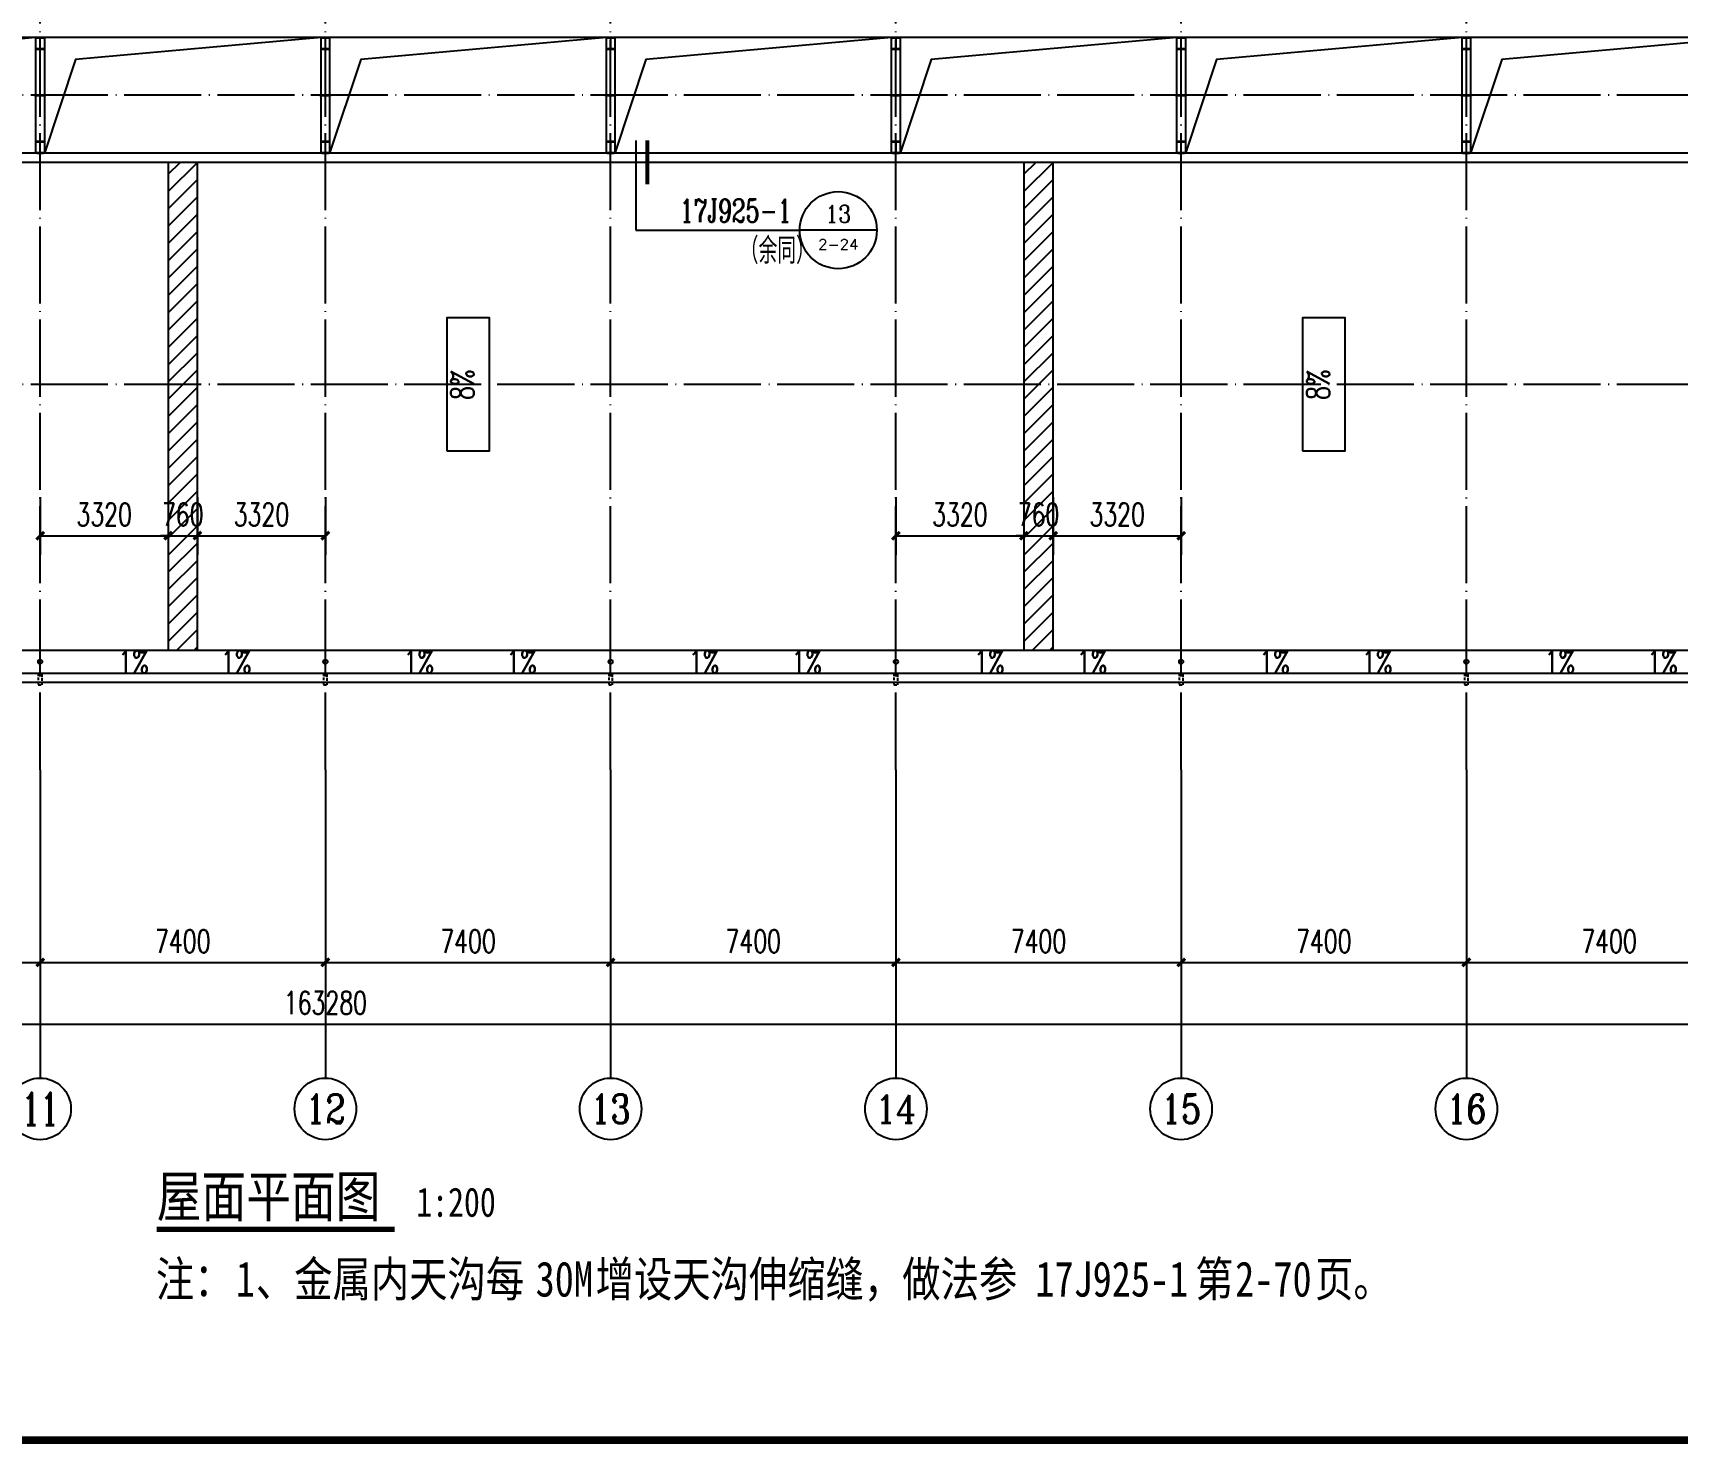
# Model space of a CAD drawing. Extents: x 13276711 to 13543385, y -848943 to -68012.
# Drawn here: x 13420196 to 13462851, y -564743 to -528123 of the extents above; entities that cross this region are included whole.
import ezdxf
from ezdxf.enums import TextEntityAlignment as Align

# ---------------------------------------------------------------- set-up
doc = ezdxf.new("R2010")
doc.units = 0
doc.header["$LTSCALE"] = 1000
doc.header["$MEASUREMENT"] = 0
doc.linetypes.add('DASH', pattern=[0.35, 0.25, -0.1])
doc.linetypes.add('DOTE', pattern=[2.42, 2, -0.2, 0.02, -0.2])
for name, color, linetype in [('AXIS', 3, 'Continuous'), ('AXIS_TEXT', 7, 'Continuous'), ('COLUMN', 2, 'Continuous'), ('DIM_IDEN', 3, 'Continuous'), ('DIM_SYMB', 3, 'Continuous'), ('DOTE', 1, 'DOTE'), ('PUB_DIM', 3, 'Continuous'), ('PUB_TEXT', 7, 'Continuous'), ('TK', 4, 'Continuous'), ('WALL-PARAPET', 6, 'Continuous'), ('采光带', 4, 'Continuous'), ('雨水管', 4, 'Continuous')]:
    doc.layers.add(name, color=color, linetype=linetype)
doc.styles.add('-宋体', font='', dxfattribs={"width": 0.8})
doc.styles.add('_TCH_AXIS', font='COMPLEX', dxfattribs={"bigfont": 'GBCBIG'})
doc.styles.add('_TCH_DIM', font='SIMPLEX', dxfattribs={"bigfont": 'GBCBIG'})
doc.styles.add('_TCH_DIM_T3', font='SIMPLEX', dxfattribs={"width": 0.705882, "bigfont": 'GBCBIG'})
doc.styles.add('_TCH_LABEL', font='COMPLEX', dxfattribs={"bigfont": 'GBCBIG'})
doc.styles.add('COMPLEX', font='COMPLEX')
doc.styles.add('YAYA', font='', dxfattribs={"width": 0.8, "height": 1})
doc.styles.get('-宋体').set_extended_font_data('SimSun')
doc.styles.get('YAYA').set_extended_font_data('SimSun')
doc.dimstyles.new('_TCH_ARCH&&200', dxfattribs={"dimtxt": 595, "dimasz": 200, "dimexe": 500, "dimexo": 600, "dimgap": 252.5, "dimtad": 1, "dimdec": 0, "dimzin": 0, "dimdsep": 46, "dimtxsty": '_TCH_DIM_T3', "dimblk": 'ARCHTICK', "dimcen": 0.09, "dimclrt": 7, "dimazin": 2, "dimtfac": 1, "dimtdec": 0, "dimtix": 1, "dimtmove": 2, "dimatfit": 3, "dimfxl": 0, "dimtolj": 1, "dimtzin": 0, "dimarcsym": 0})

# ---------------------------------------------------------------- blocks, each defined once
blk = doc.blocks.new('A$C0FCD69EC')
at = {"layer": 'COLUMN'}
blk.add_hatch(color=256, dxfattribs=at).paths.add_polyline_path([(300, 180), (294, 180), (294, 94), (6, 94), (6, 180), (0, 180), (0, 0), (6, 0), (6, 86), (294, 86), (294, 0), (300, 0)])
blk.add_lwpolyline([(300, 0), (294, 0), (294, 86), (6, 86), (6, 0), (0, 0), (0, 180), (6, 180), (6, 94), (294, 94), (294, 180), (300, 180)], close=True, dxfattribs=at)
blk = doc.blocks.new('A$C22C4548D')
blk.add_line((0, 10), (300, 10))
blk.add_lwpolyline([(30, 20), (270, 20), (270, 0), (30, 0)], close=True)
blk = doc.blocks.new('GeYuanFrame_38556713', base_point=(20.09, 4.53))
at = {"layer": 'TK', "const_width": 1}
blk.add_lwpolyline([(45.09, 588.53), (1061.09, 588.53), (1061.09, 14.53), (45.09, 14.53)], close=True, dxfattribs=at)
blk = doc.blocks.new('_AXISO')
blk.add_circle((0, 0), 0.5)
at = {"layer": 'AXIS_TEXT', "style": 'COMPLEX', "width": 1.041667}
blk.add_attdef('A', text='', height=0.56, dxfattribs=at).set_placement((-0.25, -0.28), (0.25, -0.28), align=Align.FIT)
blk = doc.blocks.new('_ArchTick')
at = {"color": 0, "linetype": 'ByBlock', "const_width": 0.4}
blk.add_lwpolyline([(-0.5, -0.5), (0.5, 0.5)], dxfattribs=at)
blk = doc.blocks.new('*D244')
at = {"layer": 'AXIS', "color": 0, "lineweight": -2}
for p, q in [((13346145, -547843), (13346145, -554343)), ((13509425, -547843), (13509425, -554343)), ((13346145, -553843), (13509425, -553843))]:
    blk.add_line(p, q, dxfattribs=at)
at = {"layer": 'Defpoints', "color": 0}
for p in [(13346145, -547243), (13509425, -547243), (13509425, -553843)]:
    blk.add_point(p, dxfattribs=at)
at = {"layer": 'AXIS', "color": 0, "lineweight": -2, "xscale": 200, "yscale": 200, "zscale": 200, "rotation": 180}
blk.add_blockref('_ArchTick', (13346145, -553843), dxfattribs=at)
at = {"layer": 'AXIS', "color": 0, "lineweight": -2, "xscale": 200, "yscale": 200, "zscale": 200}
blk.add_blockref('_ArchTick', (13509425, -553843), dxfattribs=at)
at = {"layer": 'AXIS', "color": 7, "insert": (13427785, -553293), "char_height": 595, "attachment_point": 5, "style": '_TCH_DIM_T3'}
blk.add_mtext('\\A1;163280', dxfattribs=at)
blk = doc.blocks.new('*D255')
at = {"layer": 'AXIS', "color": 0, "lineweight": -2}
for p, q in [((13412985, -547843), (13412985, -552743)), ((13420385, -547843), (13420385, -552743)), ((13412985, -552243), (13420385, -552243))]:
    blk.add_line(p, q, dxfattribs=at)
at = {"layer": 'Defpoints', "color": 0}
for p in [(13412985, -547243), (13420385, -547243), (13420385, -552243)]:
    blk.add_point(p, dxfattribs=at)
at = {"layer": 'AXIS', "color": 0, "lineweight": -2, "xscale": 200, "yscale": 200, "zscale": 200, "rotation": 180}
blk.add_blockref('_ArchTick', (13412985, -552243), dxfattribs=at)
at = {"layer": 'AXIS', "color": 0, "lineweight": -2, "xscale": 200, "yscale": 200, "zscale": 200}
blk.add_blockref('_ArchTick', (13420385, -552243), dxfattribs=at)
at = {"layer": 'AXIS', "color": 7, "insert": (13416685, -551693), "char_height": 595, "attachment_point": 5, "style": '_TCH_DIM_T3'}
blk.add_mtext('\\A1;7400', dxfattribs=at)
blk = doc.blocks.new('*D256')
at = {"layer": 'AXIS', "color": 0, "lineweight": -2}
for p, q in [((13420385, -547843), (13420385, -552743)), ((13427785, -547843), (13427785, -552743)), ((13420385, -552243), (13427785, -552243))]:
    blk.add_line(p, q, dxfattribs=at)
at = {"layer": 'Defpoints', "color": 0}
for p in [(13420385, -547243), (13427785, -547243), (13427785, -552243)]:
    blk.add_point(p, dxfattribs=at)
at = {"layer": 'AXIS', "color": 0, "lineweight": -2, "xscale": 200, "yscale": 200, "zscale": 200, "rotation": 180}
blk.add_blockref('_ArchTick', (13420385, -552243), dxfattribs=at)
at = {"layer": 'AXIS', "color": 0, "lineweight": -2, "xscale": 200, "yscale": 200, "zscale": 200}
blk.add_blockref('_ArchTick', (13427785, -552243), dxfattribs=at)
at = {"layer": 'AXIS', "color": 7, "insert": (13424085, -551693), "char_height": 595, "attachment_point": 5, "style": '_TCH_DIM_T3'}
blk.add_mtext('\\A1;7400', dxfattribs=at)
blk = doc.blocks.new('*D257')
at = {"layer": 'AXIS', "color": 0, "lineweight": -2}
for p, q in [((13427785, -547843), (13427785, -552743)), ((13435185, -547843), (13435185, -552743)), ((13427785, -552243), (13435185, -552243))]:
    blk.add_line(p, q, dxfattribs=at)
at = {"layer": 'Defpoints', "color": 0}
for p in [(13427785, -547243), (13435185, -547243), (13435185, -552243)]:
    blk.add_point(p, dxfattribs=at)
at = {"layer": 'AXIS', "color": 0, "lineweight": -2, "xscale": 200, "yscale": 200, "zscale": 200, "rotation": 180}
blk.add_blockref('_ArchTick', (13427785, -552243), dxfattribs=at)
at = {"layer": 'AXIS', "color": 0, "lineweight": -2, "xscale": 200, "yscale": 200, "zscale": 200}
blk.add_blockref('_ArchTick', (13435185, -552243), dxfattribs=at)
at = {"layer": 'AXIS', "color": 7, "insert": (13431485, -551693), "char_height": 595, "attachment_point": 5, "style": '_TCH_DIM_T3'}
blk.add_mtext('\\A1;7400', dxfattribs=at)
blk = doc.blocks.new('*D258')
at = {"layer": 'AXIS', "color": 0, "lineweight": -2}
for p, q in [((13435185, -547843), (13435185, -552743)), ((13442585, -547843), (13442585, -552743)), ((13435185, -552243), (13442585, -552243))]:
    blk.add_line(p, q, dxfattribs=at)
at = {"layer": 'Defpoints', "color": 0}
for p in [(13435185, -547243), (13442585, -547243), (13442585, -552243)]:
    blk.add_point(p, dxfattribs=at)
at = {"layer": 'AXIS', "color": 0, "lineweight": -2, "xscale": 200, "yscale": 200, "zscale": 200, "rotation": 180}
blk.add_blockref('_ArchTick', (13435185, -552243), dxfattribs=at)
at = {"layer": 'AXIS', "color": 0, "lineweight": -2, "xscale": 200, "yscale": 200, "zscale": 200}
blk.add_blockref('_ArchTick', (13442585, -552243), dxfattribs=at)
at = {"layer": 'AXIS', "color": 7, "insert": (13438885, -551693), "char_height": 595, "attachment_point": 5, "style": '_TCH_DIM_T3'}
blk.add_mtext('\\A1;7400', dxfattribs=at)
blk = doc.blocks.new('*D259')
at = {"layer": 'AXIS', "color": 0, "lineweight": -2}
for p, q in [((13442585, -547843), (13442585, -552743)), ((13449985, -547843), (13449985, -552743)), ((13442585, -552243), (13449985, -552243))]:
    blk.add_line(p, q, dxfattribs=at)
at = {"layer": 'Defpoints', "color": 0}
for p in [(13442585, -547243), (13449985, -547243), (13449985, -552243)]:
    blk.add_point(p, dxfattribs=at)
at = {"layer": 'AXIS', "color": 0, "lineweight": -2, "xscale": 200, "yscale": 200, "zscale": 200, "rotation": 180}
blk.add_blockref('_ArchTick', (13442585, -552243), dxfattribs=at)
at = {"layer": 'AXIS', "color": 0, "lineweight": -2, "xscale": 200, "yscale": 200, "zscale": 200}
blk.add_blockref('_ArchTick', (13449985, -552243), dxfattribs=at)
at = {"layer": 'AXIS', "color": 7, "insert": (13446285, -551693), "char_height": 595, "attachment_point": 5, "style": '_TCH_DIM_T3'}
blk.add_mtext('\\A1;7400', dxfattribs=at)
blk = doc.blocks.new('*D260')
at = {"layer": 'AXIS', "color": 0, "lineweight": -2}
for p, q in [((13449985, -547843), (13449985, -552743)), ((13457385, -547843), (13457385, -552743)), ((13449985, -552243), (13457385, -552243))]:
    blk.add_line(p, q, dxfattribs=at)
at = {"layer": 'Defpoints', "color": 0}
for p in [(13449985, -547243), (13457385, -547243), (13457385, -552243)]:
    blk.add_point(p, dxfattribs=at)
at = {"layer": 'AXIS', "color": 0, "lineweight": -2, "xscale": 200, "yscale": 200, "zscale": 200, "rotation": 180}
blk.add_blockref('_ArchTick', (13449985, -552243), dxfattribs=at)
at = {"layer": 'AXIS', "color": 0, "lineweight": -2, "xscale": 200, "yscale": 200, "zscale": 200}
blk.add_blockref('_ArchTick', (13457385, -552243), dxfattribs=at)
at = {"layer": 'AXIS', "color": 7, "insert": (13453685, -551693), "char_height": 595, "attachment_point": 5, "style": '_TCH_DIM_T3'}
blk.add_mtext('\\A1;7400', dxfattribs=at)
blk = doc.blocks.new('*D261')
at = {"layer": 'AXIS', "color": 0, "lineweight": -2}
for p, q in [((13457385, -547843), (13457385, -552743)), ((13464785, -547843), (13464785, -552743)), ((13457385, -552243), (13464785, -552243))]:
    blk.add_line(p, q, dxfattribs=at)
at = {"layer": 'Defpoints', "color": 0}
for p in [(13457385, -547243), (13464785, -547243), (13464785, -552243)]:
    blk.add_point(p, dxfattribs=at)
at = {"layer": 'AXIS', "color": 0, "lineweight": -2, "xscale": 200, "yscale": 200, "zscale": 200, "rotation": 180}
blk.add_blockref('_ArchTick', (13457385, -552243), dxfattribs=at)
at = {"layer": 'AXIS', "color": 0, "lineweight": -2, "xscale": 200, "yscale": 200, "zscale": 200}
blk.add_blockref('_ArchTick', (13464785, -552243), dxfattribs=at)
at = {"layer": 'AXIS', "color": 7, "insert": (13461085, -551693), "char_height": 595, "attachment_point": 5, "style": '_TCH_DIM_T3'}
blk.add_mtext('\\A1;7400', dxfattribs=at)
blk = doc.blocks.new('*D743')
at = {"layer": 'Defpoints', "color": 0}
for p in [(13420385, -539571), (13423705, -539571), (13423705, -541171)]:
    blk.add_point(p, dxfattribs=at)
at = {"layer": 'PUB_DIM', "color": 0, "lineweight": -2}
for p, q in [((13420385, -540171), (13420385, -541671)), ((13423705, -540171), (13423705, -541671)), ((13420385, -541171), (13423705, -541171))]:
    blk.add_line(p, q, dxfattribs=at)
at = {"layer": 'PUB_DIM', "color": 0, "lineweight": -2, "xscale": 200, "yscale": 200, "zscale": 200, "rotation": 180}
blk.add_blockref('_ArchTick', (13420385, -541171), dxfattribs=at)
at = {"layer": 'PUB_DIM', "color": 0, "lineweight": -2, "xscale": 200, "yscale": 200, "zscale": 200}
blk.add_blockref('_ArchTick', (13423705, -541171), dxfattribs=at)
at = {"layer": 'PUB_DIM', "color": 7, "insert": (13422045, -540621), "char_height": 595, "attachment_point": 5, "style": '_TCH_DIM_T3'}
blk.add_mtext('\\A1;3320', dxfattribs=at)
blk = doc.blocks.new('*D744')
at = {"layer": 'Defpoints', "color": 0}
for p in [(13423705, -539571), (13424465, -539571), (13424465, -541171)]:
    blk.add_point(p, dxfattribs=at)
at = {"layer": 'PUB_DIM', "color": 0, "lineweight": -2}
for p, q in [((13423705, -540171), (13423705, -541671)), ((13424465, -540171), (13424465, -541671)), ((13423705, -541171), (13423505, -541171)), ((13423705, -541171), (13424465, -541171)), ((13424465, -541171), (13424665, -541171))]:
    blk.add_line(p, q, dxfattribs=at)
at = {"layer": 'PUB_DIM', "color": 0, "lineweight": -2, "xscale": 200, "yscale": 200, "zscale": 200}
blk.add_blockref('_ArchTick', (13423705, -541171), dxfattribs=at)
at = {"layer": 'PUB_DIM', "color": 0, "lineweight": -2, "xscale": 200, "yscale": 200, "zscale": 200, "rotation": 180}
blk.add_blockref('_ArchTick', (13424465, -541171), dxfattribs=at)
at = {"layer": 'PUB_DIM', "color": 7, "insert": (13424085, -540621), "char_height": 595, "attachment_point": 5, "style": '_TCH_DIM_T3'}
blk.add_mtext('\\A1;760', dxfattribs=at)
blk = doc.blocks.new('*D745')
at = {"layer": 'Defpoints', "color": 0}
for p in [(13424465, -539571), (13427785, -539571), (13427785, -541171)]:
    blk.add_point(p, dxfattribs=at)
at = {"layer": 'PUB_DIM', "color": 0, "lineweight": -2}
for p, q in [((13424465, -540171), (13424465, -541671)), ((13427785, -540171), (13427785, -541671)), ((13424465, -541171), (13427785, -541171))]:
    blk.add_line(p, q, dxfattribs=at)
at = {"layer": 'PUB_DIM', "color": 0, "lineweight": -2, "xscale": 200, "yscale": 200, "zscale": 200, "rotation": 180}
blk.add_blockref('_ArchTick', (13424465, -541171), dxfattribs=at)
at = {"layer": 'PUB_DIM', "color": 0, "lineweight": -2, "xscale": 200, "yscale": 200, "zscale": 200}
blk.add_blockref('_ArchTick', (13427785, -541171), dxfattribs=at)
at = {"layer": 'PUB_DIM', "color": 7, "insert": (13426125, -540621), "char_height": 595, "attachment_point": 5, "style": '_TCH_DIM_T3'}
blk.add_mtext('\\A1;3320', dxfattribs=at)
blk = doc.blocks.new('*D755')
at = {"layer": 'Defpoints', "color": 0}
for p in [(13442585, -539571), (13445905, -539571), (13445905, -541171)]:
    blk.add_point(p, dxfattribs=at)
at = {"layer": 'PUB_DIM', "color": 0, "lineweight": -2}
for p, q in [((13442585, -540171), (13442585, -541671)), ((13445905, -540171), (13445905, -541671)), ((13442585, -541171), (13445905, -541171))]:
    blk.add_line(p, q, dxfattribs=at)
at = {"layer": 'PUB_DIM', "color": 0, "lineweight": -2, "xscale": 200, "yscale": 200, "zscale": 200, "rotation": 180}
blk.add_blockref('_ArchTick', (13442585, -541171), dxfattribs=at)
at = {"layer": 'PUB_DIM', "color": 0, "lineweight": -2, "xscale": 200, "yscale": 200, "zscale": 200}
blk.add_blockref('_ArchTick', (13445905, -541171), dxfattribs=at)
at = {"layer": 'PUB_DIM', "color": 7, "insert": (13444245, -540621), "char_height": 595, "attachment_point": 5, "style": '_TCH_DIM_T3'}
blk.add_mtext('\\A1;3320', dxfattribs=at)
blk = doc.blocks.new('*D756')
at = {"layer": 'Defpoints', "color": 0}
for p in [(13445905, -539571), (13446665, -539571), (13446665, -541171)]:
    blk.add_point(p, dxfattribs=at)
at = {"layer": 'PUB_DIM', "color": 0, "lineweight": -2}
for p, q in [((13445905, -540171), (13445905, -541671)), ((13446665, -540171), (13446665, -541671)), ((13445905, -541171), (13445705, -541171)), ((13445905, -541171), (13446665, -541171)), ((13446665, -541171), (13446865, -541171))]:
    blk.add_line(p, q, dxfattribs=at)
at = {"layer": 'PUB_DIM', "color": 0, "lineweight": -2, "xscale": 200, "yscale": 200, "zscale": 200}
blk.add_blockref('_ArchTick', (13445905, -541171), dxfattribs=at)
at = {"layer": 'PUB_DIM', "color": 0, "lineweight": -2, "xscale": 200, "yscale": 200, "zscale": 200, "rotation": 180}
blk.add_blockref('_ArchTick', (13446665, -541171), dxfattribs=at)
at = {"layer": 'PUB_DIM', "color": 7, "insert": (13446285, -540621), "char_height": 595, "attachment_point": 5, "style": '_TCH_DIM_T3'}
blk.add_mtext('\\A1;760', dxfattribs=at)
blk = doc.blocks.new('*D757')
at = {"layer": 'Defpoints', "color": 0}
for p in [(13446665, -539571), (13449985, -539571), (13449985, -541171)]:
    blk.add_point(p, dxfattribs=at)
at = {"layer": 'PUB_DIM', "color": 0, "lineweight": -2}
for p, q in [((13446665, -540171), (13446665, -541671)), ((13449985, -540171), (13449985, -541671)), ((13446665, -541171), (13449985, -541171))]:
    blk.add_line(p, q, dxfattribs=at)
at = {"layer": 'PUB_DIM', "color": 0, "lineweight": -2, "xscale": 200, "yscale": 200, "zscale": 200, "rotation": 180}
blk.add_blockref('_ArchTick', (13446665, -541171), dxfattribs=at)
at = {"layer": 'PUB_DIM', "color": 0, "lineweight": -2, "xscale": 200, "yscale": 200, "zscale": 200}
blk.add_blockref('_ArchTick', (13449985, -541171), dxfattribs=at)
at = {"layer": 'PUB_DIM', "color": 7, "insert": (13448325, -540621), "char_height": 595, "attachment_point": 5, "style": '_TCH_DIM_T3'}
blk.add_mtext('\\A1;3320', dxfattribs=at)

msp = doc.modelspace()

# ---------------------------------------------------------------- hatches: boundary and pattern name
at = {"layer": '采光带'}
h = msp.add_hatch(dxfattribs=at)
h.set_pattern_fill('ANSI31', color=250, scale=200, style=0)
h.set_pattern_definition([(45, (4377486, -304550.9), (-224.506403, 224.506403), [])])
h.paths.add_polyline_path([(13424464.8, -544143.1), (13424464.8, -531483.1), (13423704.8, -531483.1), (13423704.8, -544143.1)])
h = msp.add_hatch(dxfattribs=at)
h.set_pattern_fill('ANSI31', color=250, scale=200, style=0)
h.set_pattern_definition([(45, (4399686, -304550.9), (-224.506403, 224.506403), [])])
h.paths.add_polyline_path([(13446664.8, -544143.1), (13446664.8, -531483.1), (13445904.8, -531483.1), (13445904.8, -544143.1)])

# ---------------------------------------------------------------- linework, layer by layer
at = {"ltscale": 0.5}
msp.add_line((13346384.8, -544143.1), (13509184.8, -544143.1), dxfattribs=at)
for points in [[(13346144.8, -484503.1), (13509424.8, -484503.1), (13509424.8, -544983.1), (13346144.8, -544983.1)], [(13346384.8, -484743.1), (13509184.8, -484743.1), (13509184.8, -544743.1), (13346384.8, -544743.1)], [(13420274.8, -531243.1), (13420274.8, -528243.1), (13420494.8, -528243.1), (13420494.8, -531243.1)], [(13427674.8, -531243.1), (13427674.8, -528243.1), (13427894.8, -528243.1), (13427894.8, -531243.1)], [(13435074.8, -531243.1), (13435074.8, -528243.1), (13435294.8, -528243.1), (13435294.8, -531243.1)], [(13442474.8, -531243.1), (13442474.8, -528243.1), (13442694.8, -528243.1), (13442694.8, -531243.1)], [(13449874.8, -531243.1), (13449874.8, -528243.1), (13450094.8, -528243.1), (13450094.8, -531243.1)], [(13457274.8, -531243.1), (13457274.8, -528243.1), (13457494.8, -528243.1), (13457494.8, -531243.1)], [(13430930.9, -538971.6), (13432038.8, -538971.6), (13432038.8, -535514.6), (13430930.9, -535514.6)], [(13453130.9, -538971.6), (13454238.8, -538971.6), (13454238.8, -535514.6), (13453130.9, -535514.6)]]:
    msp.add_lwpolyline(points, close=True)
for points in [[(13420274.8, -528243.1), (13413900.8, -528813.7), (13413094.8, -531243.1)], [(13427674.8, -528243.1), (13421300.8, -528813.7), (13420494.8, -531243.1)], [(13435074.8, -528243.1), (13428700.8, -528813.7), (13427894.8, -531243.1)], [(13442474.8, -528243.1), (13436100.8, -528813.7), (13435294.8, -531243.1)], [(13449874.8, -528243.1), (13443500.8, -528813.7), (13442694.8, -531243.1)], [(13457274.8, -528243.1), (13450900.8, -528813.7), (13450094.8, -531243.1)], [(13464674.8, -528243.1), (13458300.8, -528813.7), (13457494.8, -531243.1)]]:
    msp.add_lwpolyline(points)
at = {"linetype": 'DASH', "ltscale": 0.3}
for points in [[(13420434.8, -544743.1), (13420334.8, -544743.1), (13420334.8, -545043.1), (13420434.8, -545043.1)], [(13427834.8, -544743.1), (13427734.8, -544743.1), (13427734.8, -545043.1), (13427834.8, -545043.1)], [(13435234.8, -544743.1), (13435134.8, -544743.1), (13435134.8, -545043.1), (13435234.8, -545043.1)], [(13442634.8, -544743.1), (13442534.8, -544743.1), (13442534.8, -545043.1), (13442634.8, -545043.1)], [(13450034.8, -544743.1), (13449934.8, -544743.1), (13449934.8, -545043.1), (13450034.8, -545043.1)], [(13457434.8, -544743.1), (13457334.8, -544743.1), (13457334.8, -545043.1), (13457434.8, -545043.1)]]:
    msp.add_lwpolyline(points, close=True, dxfattribs=at)
at = {"layer": 'AXIS'}
for p, q in [((13420384.8, -547243.1), (13420384.8, -555243.1)), ((13427784.8, -547243.1), (13427784.8, -555243.1)), ((13435184.8, -547243.1), (13435184.8, -555243.1)), ((13442584.8, -547243.1), (13442584.8, -555243.1)), ((13449984.8, -547243.1), (13449984.8, -555243.1)), ((13457384.8, -547243.1), (13457384.8, -555243.1))]:
    msp.add_line(p, q, dxfattribs=at)
at = {"layer": 'DIM_IDEN'}
for p, q in [((13435835, -530913.1), (13435835, -533243.1)), ((13435835, -533243.1), (13440089.5, -533243.1)), ((13442089.5, -533243.1), (13440089.5, -533243.1))]:
    msp.add_line(p, q, dxfattribs=at)
at = {"layer": 'DIM_IDEN', "const_width": 100}
msp.add_lwpolyline([(13436135, -530913.1), (13436135, -532053.1)], dxfattribs=at)
at = {"layer": 'DIM_IDEN'}
msp.add_circle((13441089.5, -533243.1), 1000, dxfattribs=at)
at = {"layer": 'DIM_SYMB'}
for points in [[(13422202.4, -544443.1, 0, 0, 0), (13421287.5, -544443.1, 160, 0, 0), (13420687.5, -544443.1, 0, 0, 0)], [(13425967.3, -544443.1, 0, 0, 0), (13426882.2, -544443.1, 160, 0, 0), (13427482.2, -544443.1, 0, 0, 0)], [(13429602.4, -544443.1, 0, 0, 0), (13428687.5, -544443.1, 160, 0, 0), (13428087.5, -544443.1, 0, 0, 0)], [(13433367.3, -544443.1, 0, 0, 0), (13434282.2, -544443.1, 160, 0, 0), (13434882.2, -544443.1, 0, 0, 0)], [(13437002.4, -544443.1, 0, 0, 0), (13436087.5, -544443.1, 160, 0, 0), (13435487.5, -544443.1, 0, 0, 0)], [(13440767.3, -544443.1, 0, 0, 0), (13441682.2, -544443.1, 160, 0, 0), (13442282.2, -544443.1, 0, 0, 0)], [(13444402.4, -544443.1, 0, 0, 0), (13443487.5, -544443.1, 160, 0, 0), (13442887.5, -544443.1, 0, 0, 0)], [(13448167.3, -544443.1, 0, 0, 0), (13449082.2, -544443.1, 160, 0, 0), (13449682.2, -544443.1, 0, 0, 0)], [(13451802.4, -544443.1, 0, 0, 0), (13450887.5, -544443.1, 160, 0, 0), (13450287.5, -544443.1, 0, 0, 0)], [(13455567.3, -544443.1, 0, 0, 0), (13456482.2, -544443.1, 160, 0, 0), (13457082.2, -544443.1, 0, 0, 0)], [(13459202.4, -544443.1, 0, 0, 0), (13458287.5, -544443.1, 160, 0, 0), (13457687.5, -544443.1, 0, 0, 0)]]:
    msp.add_lwpolyline(points, format="xyseb", dxfattribs=at)
at = {"layer": 'DIM_SYMB', "const_width": 140}
msp.add_lwpolyline([(13423411.4, -559170), (13429579.7, -559170)], dxfattribs=at)
at = {"layer": 'DOTE'}
for p, q in [((13420384.8, -547243.1), (13420384.8, -482243.1)), ((13427784.8, -547243.1), (13427784.8, -482243.1)), ((13435184.8, -547243.1), (13435184.8, -482243.1)), ((13442584.8, -547243.1), (13442584.8, -482243.1)), ((13449984.8, -547243.1), (13449984.8, -482243.1)), ((13457384.8, -547243.1), (13457384.8, -482243.1)), ((13511684.8, -528243.1), (13343884.8, -528243.1)), ((13511684.8, -529743.1), (13343884.8, -529743.1)), ((13511684.8, -531243.1), (13343884.8, -531243.1)), ((13511684.8, -537243.1), (13343884.8, -537243.1)), ((13511684.8, -544743.1), (13343884.8, -544743.1))]:
    msp.add_line(p, q, dxfattribs=at)
at = {"layer": 'PUB_DIM'}
for points in [[(13431847.1, -536018.1, 0, 0, 0), (13431847.1, -537918.1, 160, 0, 0), (13431847.1, -538518.1, 0, 0, 0)], [(13454047.1, -536018.1, 0, 0, 0), (13454047.1, -537918.1, 160, 0, 0), (13454047.1, -538518.1, 0, 0, 0)]]:
    msp.add_lwpolyline(points, format="xyseb", dxfattribs=at)
at = {"layer": 'WALL-PARAPET'}
for p, q in [((13501874.8, -528243.1), (13353694.8, -528243.1)), ((13501874.8, -531243.1), (13353694.8, -531243.1)), ((13501874.8, -531483.1), (13353694.8, -531483.1))]:
    msp.add_line(p, q, dxfattribs=at)
at = {"layer": '采光带', "color": 4}
for points in [[(13424464.8, -544143.1), (13424464.8, -531483.1), (13423704.8, -531483.1), (13423704.8, -544143.1)], [(13446664.8, -544143.1), (13446664.8, -531483.1), (13445904.8, -531483.1), (13445904.8, -544143.1)]]:
    msp.add_lwpolyline(points, close=True, dxfattribs=at)
at = {"layer": '雨水管'}
for centre in [(13420384.9, -544443.1), (13427784.9, -544443.1), (13435184.9, -544443.1), (13442584.9, -544443.1), (13449984.9, -544443.1), (13457384.9, -544443.1)]:
    msp.add_circle(centre, 55, dxfattribs=at)

# ---------------------------------------------------------------- block references
at = {"xscale": 200, "yscale": 200, "zscale": 200}
msp.add_blockref('GeYuanFrame_38556713', (13328184.8, -566643.1), dxfattribs=at)
for p in [(13420230.8, -529753.1), (13427630.8, -529753.1), (13435030.8, -529753.1), (13442430.8, -529753.1), (13449830.8, -529753.1), (13457230.8, -529753.1)]:
    msp.add_blockref('A$C22C4548D', p)
at = {"layer": 'AXIS'}
ref = msp.add_blockref('_AXISO', (13420384.8, -556043.1), dxfattribs=dict(at, xscale=1600, yscale=1600, zscale=1600))
ref.add_attrib('A', '11', dxfattribs={"layer": 'AXIS_TEXT', "ltscale": 0.5, "height": 842.89, "style": '_TCH_AXIS'}).set_placement((13419903.2, -556464.5), (13420866.5, -556464.5), align=Align.FIT)
ref = msp.add_blockref('_AXISO', (13427784.8, -556043.1), dxfattribs=dict(at, xscale=1600, yscale=1600, zscale=1600))
ref.add_attrib('A', '12', dxfattribs={"layer": 'AXIS_TEXT', "ltscale": 0.5, "height": 750.73, "style": '_TCH_AXIS'}).set_placement((13427266.5, -556418.4), (13428303.2, -556418.4), align=Align.FIT)
ref = msp.add_blockref('_AXISO', (13435184.8, -556043.1), dxfattribs=dict(at, xscale=1600, yscale=1600, zscale=1600))
ref.add_attrib('A', '13', dxfattribs={"layer": 'AXIS_TEXT', "ltscale": 0.5, "height": 750.73, "style": '_TCH_AXIS'}).set_placement((13434666.5, -556418.4), (13435703.2, -556418.4), align=Align.FIT)
ref = msp.add_blockref('_AXISO', (13442584.8, -556043.1), dxfattribs=dict(at, xscale=1600, yscale=1600, zscale=1600))
ref.add_attrib('A', '14', dxfattribs={"layer": 'AXIS_TEXT', "ltscale": 0.5, "height": 717.89, "style": '_TCH_AXIS'}).set_placement((13442055, -556402), (13443114.7, -556402), align=Align.FIT)
ref = msp.add_blockref('_AXISO', (13449984.8, -556043.1), dxfattribs=dict(at, xscale=1600, yscale=1600, zscale=1600))
ref.add_attrib('A', '15', dxfattribs={"layer": 'AXIS_TEXT', "ltscale": 0.5, "height": 750.73, "style": '_TCH_AXIS'}).set_placement((13449466.5, -556418.4), (13450503.2, -556418.4), align=Align.FIT)
ref = msp.add_blockref('_AXISO', (13457384.8, -556043.1), dxfattribs=dict(at, xscale=1600, yscale=1600, zscale=1600))
ref.add_attrib('A', '16', dxfattribs={"layer": 'AXIS_TEXT', "ltscale": 0.5, "height": 750.73, "style": '_TCH_AXIS'}).set_placement((13456866.5, -556418.4), (13457903.2, -556418.4), align=Align.FIT)
at = {"layer": 'COLUMN', "xscale": -1, "rotation": 270}
for p in [(13420294.8, -528543.1), (13427694.8, -528543.1), (13435094.8, -528543.1), (13442494.8, -528543.1), (13449894.8, -528543.1), (13457294.8, -528543.1), (13420294.8, -531243.1), (13427694.8, -531243.1), (13435094.8, -531243.1), (13442494.8, -531243.1), (13449894.8, -531243.1), (13457294.8, -531243.1)]:
    msp.add_blockref('A$C0FCD69EC', p, dxfattribs=at)

# ---------------------------------------------------------------- texts
at = {"layer": 'PUB_TEXT'}
for s, height, style, width, p in [('17J925-1', 595, '_TCH_LABEL', 0.705882, (13436979.5, -533033.1)), ('1%%%', 595, '_TCH_DIM', 0.705882, (13422412.4, -544740.6)), ('1%%%', 595, '_TCH_DIM', 0.705882, (13425077.3, -544740.6)), ('1%%%', 595, '_TCH_DIM', 0.705882, (13429812.4, -544740.6)), ('1%%%', 595, '_TCH_DIM', 0.705882, (13432477.3, -544740.6)), ('1%%%', 595, '_TCH_DIM', 0.705882, (13437212.4, -544740.6)), ('1%%%', 595, '_TCH_DIM', 0.705882, (13439877.3, -544740.6)), ('1%%%', 595, '_TCH_DIM', 0.705882, (13444612.4, -544740.6)), ('1%%%', 595, '_TCH_DIM', 0.705882, (13447277.3, -544740.6)), ('1%%%', 595, '_TCH_DIM', 0.705882, (13452012.4, -544740.6)), ('1%%%', 595, '_TCH_DIM', 0.705882, (13454677.3, -544740.6)), ('1%%%', 595, '_TCH_DIM', 0.705882, (13459412.4, -544740.6)), ('1%%%', 595, '_TCH_DIM', 0.705882, (13462077.3, -544740.6)), ('屋面平面图', 1063.29, 'YAYA', 0.8, (13423411.4, -558843.1)), ('1:200', 759.49, 'YAYA', 0.8, (13430139.7, -558843.1)), ('注：', 911.39, '-宋体', 0.8, (13423387.6, -560915.4)), ('1', 911.4, '-宋体', 0.8, (13425461.6, -560915.4)), ('、金属内天沟每', 911.39, '-宋体', 0.8, (13425980.1, -560915.4)), ('30M', 911.39, '-宋体', 0.8, (13433238.8, -560915.4)), ('增设天沟伸缩缝，做法参', 911.392, '-宋体', 0.8, (13434794.2, -560915.4)), ('17J925-1', 911.39, '-宋体', 0.8, (13446200.8, -560915.4)), ('第', 911.4, '-宋体', 0.8, (13450348.7, -560915.4)), ('2-70', 911.39, '-宋体', 0.8, (13451385.6, -560915.4)), ('页。', 911.39, '-宋体', 0.8, (13453459.5, -560915.4))]:
    msp.add_text(s, height=height, dxfattribs=dict(at, style=style, width=width)).set_placement(p)
at = {"layer": 'PUB_TEXT', "style": '_TCH_LABEL'}
for s, height, p, p2 in [('13', 452.94, (13440755.2, -533047.3), (13441423.8, -533047.3)), ('2-24', 270.24, (13440568.3, -533746.6), (13441610.7, -533746.6))]:
    msp.add_text(s, height=height, dxfattribs=at).set_placement(p, p2, align=Align.FIT)
msp.add_text('（余同）', height=675.18, dxfattribs=at).set_placement((13438536, -534112.3))
at = {"layer": 'PUB_TEXT', "style": '_TCH_DIM', "width": 0.705882}
for p in [(13431637.1, -537648.1), (13453837.1, -537648.1)]:
    msp.add_text('8%', height=595, rotation=90, dxfattribs=at).set_placement(p)

# ---------------------------------------------------------------- dimensions: what is measured, and where the dimension line sits
at = {"layer": 'AXIS'}
for p1, p2, distance, text, picture, middle in [((13346144.8, -547243.1), (13509424.8, -547243.1), -6600, '163280', '*D244', (13427784.8, -553293.1)), ((13412984.8, -547243.1), (13420384.8, -547243.1), -5000, '7400', '*D255', (13416684.8, -551693.1)), ((13420384.8, -547243.1), (13427784.8, -547243.1), -5000, '7400', '*D256', (13424084.8, -551693.1)), ((13427784.8, -547243.1), (13435184.8, -547243.1), -5000, '7400', '*D257', (13431484.8, -551693.1)), ((13435184.8, -547243.1), (13442584.8, -547243.1), -5000, '7400', '*D258', (13438884.8, -551693.1)), ((13442584.8, -547243.1), (13449984.8, -547243.1), -5000, '7400', '*D259', (13446284.8, -551693.1)), ((13449984.8, -547243.1), (13457384.8, -547243.1), -5000, '7400', '*D260', (13453684.8, -551693.1)), ((13457384.8, -547243.1), (13464784.8, -547243.1), -5000, '7400', '*D261', (13461084.8, -551693.1))]:
    dim = msp.add_aligned_dim(p1=p1, p2=p2, distance=distance, text=text, dimstyle='_TCH_ARCH&&200', dxfattribs=at)
    dim.commit()
    dim.dimension.update_dxf_attribs({"geometry": picture, "text_midpoint": middle})
at = {"layer": 'PUB_DIM'}
for p1, p2, text, picture, middle in [((13420384.8, -539571.2), (13423704.8, -539571.2), '3320', '*D743', (13422044.8, -540621.2)), ((13423704.8, -539571.2), (13424464.8, -539571.2), '760', '*D744', (13424084.8, -540621.2)), ((13424464.8, -539571.2), (13427784.8, -539571.2), '3320', '*D745', (13426124.8, -540621.2)), ((13442584.8, -539571.2), (13445904.8, -539571.2), '3320', '*D755', (13444244.8, -540621.2)), ((13445904.8, -539571.2), (13446664.8, -539571.2), '760', '*D756', (13446284.8, -540621.2)), ((13446664.8, -539571.2), (13449984.8, -539571.2), '3320', '*D757', (13448324.8, -540621.2))]:
    dim = msp.add_aligned_dim(p1=p1, p2=p2, distance=-1600, text=text, dimstyle='_TCH_ARCH&&200', dxfattribs=at)
    dim.commit()
    dim.dimension.update_dxf_attribs({"geometry": picture, "text_midpoint": middle})

doc.saveas('drawing.dxf')
